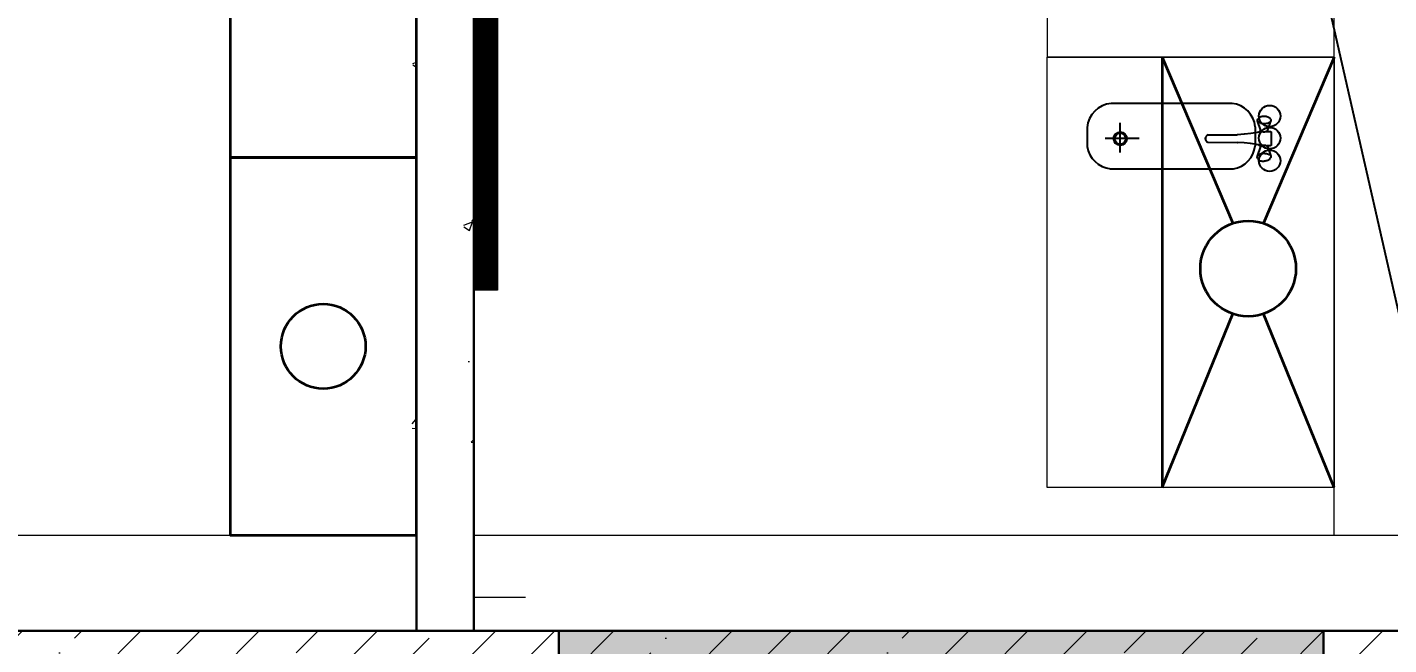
# Model space of a CAD drawing. Header units: millimetres. Extents: x -13407 to 93998, y -2611 to 109271.
# Drawn here: x 57907 to 60756, y 71 to 1362 of the extents above; entities that cross this region are included whole.
import ezdxf
from ezdxf import colors
from ezdxf.entities.mleader import LeaderData, LeaderLine
from ezdxf.math import Vec2, Vec3

# ---------------------------------------------------------------- set-up
doc = ezdxf.new("R2010")
doc.units = ezdxf.units.MM
doc.linetypes.add('HIDDEN', pattern=[6, 4, -2])
for name, color, linetype, lineweight in [('АР_Окна БЛОК', 250, 'Continuous', 13), ('АР_Перегородки газоблок', 165, 'Continuous', 30), ('АР_Перегородки газоблок_Штрих', 165, 'Continuous', 5), ('АР_Подоконники', 163, 'Continuous', 9), ('АР_Сущ Несущая стена', 202, 'Continuous', 30), ('АР_Штриховка монолит', 250, 'Continuous', 9), ('СТЕНЫ кирпич ЛИДЕР', 250, 'Continuous', 15), ('ТХ_мебель передв', 250, 'Continuous', 13)]:
    doc.layers.add(name, color=color, linetype=linetype, lineweight=lineweight)
for name, color, linetype in [('Тонкая', 7, 'Continuous'), ('ТХ_ВК_оборуд.ТХ', 250, 'Continuous'), ('ТХ_оборуд_учебн', 80, 'Continuous')]:
    doc.layers.add(name, color=color, linetype=linetype)
doc.styles.add('Архитект', font='isocpeur.ttf', dxfattribs={"width": 0.8, "oblique": 8})

# ---------------------------------------------------------------- blocks, each defined once
blk = doc.blocks.new('*U137')
h = blk.add_hatch(color=253)
h.dxf.hatch_style = 1
h.paths.add_polyline_path([(-1600, -140), (0, -140), (0, 220), (-1600, 220)])
at = {"color": 253, "lineweight": 30}
for p, q in [((-1600, -140), (-1600, 220)), ((0, -140), (0, 220))]:
    blk.add_line(p, q, dxfattribs=at)
at = {"color": 253}
for p, q in [((0, 220), (-1600, 220)), ((-1600, 70), (0, 70)), ((-1530, 0), (-1530, 70)), ((-70, 0), (-70, 70)), ((-1530, 35), (-70, 35)), ((-1600, 0), (0, 0)), ((-1600, -140), (0, -140)), ((-1600, -140), (-1600, -140)), ((-1600, -140), (-1600, -140)), ((0, -140), (0, -140)), ((0, -140), (0, -140))]:
    blk.add_line(p, q, dxfattribs=at)
blk = doc.blocks.new('стол с тумбой 1200х600')
at = {"color": 253}
blk.add_lwpolyline([(-19012.2, 19801.1), (-19012.2, 21001.1), (-19612.2, 21001.1), (-19612.2, 19801.1)], close=True, dxfattribs=at)
at = {"color": 253, "linetype": 'HIDDEN', "ltscale": 0.1}
blk.add_lwpolyline([(-19505.4, 19874.7), (-19105.4, 19874.7), (-19105.4, 20274.7), (-19505.4, 20274.7)], close=True, dxfattribs=at)
blk = doc.blocks.new('A$C3da1b1ea')
at = {"color": 253, "lineweight": 0}
blk.add_lwpolyline([(0, 0), (50, 0), (50, -1200), (0, -1200), (0, 0)], dxfattribs=at)
blk = doc.blocks.new('A$C646cfe7e')
at = {"color": 253}
blk.add_lwpolyline([(-600, 450), (0, 450), (0, -450), (-600, -450)], close=True, dxfattribs=at)
blk.add_circle((-179.7, 7.5, -0.3), 100, dxfattribs=at)
blk.add_circle((-179.7, 7.5, -0.3), 100, dxfattribs=at)
at = {"layer": 'ТХ_ВК_оборуд.ТХ', "color": 253}
for p, q in [((-160.1, 317.8), (-159.8, 319)), ((-159.8, 316.5), (-160.1, 317.8)), ((-159.8, 319), (-159.2, 320.3)), ((-159.2, 315.3), (-159.8, 316.5)), ((-152.8, 296.4), (-159.8, 316.5)), ((-159.2, 320.3), (-156.9, 323)), ((-158.1, 314.2), (-159.2, 315.3)), ((-156.7, 313.2), (-158.1, 314.2)), ((-156.9, 323), (-156.1, 323.9)), ((-156.1, 323.9), (-154.9, 324.8)), ((-154.9, 324.8), (-153.4, 325.5)), ((-154.1, 325.1), (-152.4, 325.7)), ((-152.4, 325.7), (-150.5, 326.2)), ((-150.5, 326.2), (-148.5, 326.5)), ((-148.5, 326.5), (-146.4, 326.5)), ((-146.4, 326.5), (-144.3, 326.5)), ((-144.3, 326.5), (-142.3, 326.2)), ((-142.3, 326.2), (-140.4, 325.7)), ((-140.4, 325.7), (-138.7, 325.1)), ((-139.3, 296), (-132.2, 316.2)), ((-139.3, 296), (-132.2, 316.2)), ((-138.7, 325.1), (-137.2, 324.4)), ((-137.2, 324.4), (-136, 323.5)), ((-136, 323.5), (-135.1, 322.6)), ((-133.9, 313.8), (-135.4, 312.8)), ((-132.9, 319.9), (-135.1, 322.6)), ((-132.9, 315), (-133.9, 313.8)), ((-132.9, 319.9), (-132.2, 318.7)), ((-132.2, 316.2), (-132.9, 315)), ((-132.2, 318.7), (-132, 317.4)), ((-132, 317.4), (-132.2, 316.2)), ((-447.3, 250.2), (-447.3, 312.5)), ((-266.7, 285.5), (-267.6, 284.5)), ((-266.7, 285.5), (-267.6, 284.5)), ((-265.7, 286.3), (-266.7, 285.5)), ((-264.6, 286.9), (-265.7, 286.3)), ((-263.4, 287.2), (-264.6, 286.9)), ((-263.4, 287.2), (-264.6, 286.9)), ((-263.4, 287.2), (-202.9, 287.2)), ((-263.4, 287.2), (-202.9, 287.2)), ((-201.7, 287.4), (-202.9, 287.2)), ((-201.7, 287.4), (-202.9, 287.2)), ((-187.7, 288.4), (-201.7, 287.4)), ((-174.3, 290), (-187, 288.8)), ((-164.6, 291.4), (-174.4, 290)), ((-157.4, 293), (-164.6, 291.4)), ((-153.5, 294.7), (-157.6, 293)), ((-154.9, 312.3), (-156.7, 313.2)), ((-152.9, 311.6), (-154.9, 312.3)), ((-151.3, 310.7), (-153.6, 311.2)), ((-153.6, 294.4), (-152.4, 294.4)), ((-152.6, 294.8), (-153.2, 295.4)), ((-151.9, 294.3), (-152.6, 294.8)), ((-151.9, 294.3), (-152.6, 294.8)), ((-152.4, 294.4), (-152.4, 294.7)), ((-151, 293.9), (-151.9, 294.3)), ((-151, 293.9), (-151.9, 294.3)), ((-148.9, 310.3), (-151.3, 310.7)), ((-150, 293.5), (-151, 293.9)), ((-150, 293.5), (-151, 293.9)), ((-148.9, 293.3), (-150, 293.5)), ((-148.9, 293.3), (-150, 293.5)), ((-146.4, 310.2), (-148.9, 310.3)), ((-147.6, 293.1), (-148.9, 293.3)), ((-147.6, 293.1), (-148.9, 293.3)), ((-146.4, 293), (-147.6, 293.1)), ((-146.4, 293), (-147.6, 293.1)), ((-143.9, 310.3), (-146.4, 310.2)), ((-145.1, 293.1), (-146.4, 293)), ((-145.1, 293.1), (-146.4, 293)), ((-143.9, 293.3), (-145.1, 293.1)), ((-143.9, 293.3), (-145.1, 293.1)), ((-141.5, 310.7), (-143.9, 310.3)), ((-142.8, 293.5), (-143.9, 293.3)), ((-142.8, 293.5), (-143.9, 293.3)), ((-141.8, 293.9), (-142.8, 293.5)), ((-141.8, 293.9), (-142.8, 293.5)), ((-140.9, 294.3), (-141.8, 293.9)), ((-140.9, 294.3), (-141.8, 293.9)), ((-139.2, 311.2), (-141.5, 310.7)), ((-140.2, 294.8), (-140.9, 294.3)), ((-140.2, 294.8), (-140.9, 294.3)), ((-140.4, 294.4), (-140.4, 294.7)), ((-140.4, 294.4), (-133.2, 294.4)), ((-139.6, 295.4), (-140.2, 294.8)), ((-139.6, 295.4), (-140.2, 294.8)), ((-139.3, 296), (-139.6, 295.4)), ((-139.3, 296), (-139.6, 295.4)), ((-137.1, 311.9), (-139.2, 311.2)), ((-135.4, 312.8), (-137.1, 311.9)), ((-133.2, 294.4), (-132.9, 294.4)), ((-133.2, 294.4), (-132.9, 294.4)), ((-132.9, 294.4), (-132.6, 294.3)), ((-132.9, 294.4), (-132.6, 294.3)), ((-132.6, 294.3), (-132.3, 294.2)), ((-132.6, 294.3), (-132.3, 294.2)), ((-132.3, 294.2), (-132, 294)), ((-132.3, 294.2), (-132, 294)), ((-132, 294), (-131.8, 293.8)), ((-132, 294), (-131.8, 293.8)), ((-131.8, 293.8), (-131.6, 293.5)), ((-131.8, 293.8), (-131.6, 293.5)), ((-131.6, 293.5), (-131.5, 293.3)), ((-131.6, 293.5), (-131.5, 293.3)), ((-131.5, 293.3), (-131.4, 293)), ((-131.5, 293.3), (-131.4, 293)), ((-131.4, 293), (-131.4, 292.6)), ((-131.4, 293), (-131.4, 292.6)), ((-131.4, 292.6), (-131.4, 266.2)), ((-408, 279.3), (-478.7, 279.3)), ((-269.2, 281.5), (-269.5, 280.5)), ((-269.5, 280.5), (-269.5, 279.4)), ((-269.5, 279.4), (-269.5, 278.4)), ((-269.5, 278.4), (-269.2, 277.4)), ((-268.8, 282.4), (-269.2, 281.5)), ((-269.1, 280.8), (-269.2, 279.4)), ((-269.1, 280.8), (-269.2, 279.4)), ((-269.2, 279.4), (-269.1, 278.1)), ((-269.2, 279.4), (-269.1, 278.1)), ((-269.2, 277.4), (-268.8, 276.4)), ((-268.8, 282.1), (-269.1, 280.8)), ((-268.8, 282.1), (-269.1, 280.8)), ((-269.1, 278.1), (-268.8, 276.8)), ((-269.1, 278.1), (-268.8, 276.8)), ((-268.3, 283.4), (-268.8, 282.1)), ((-268.3, 283.4), (-268.8, 282.1)), ((-268.4, 283.1), (-268.8, 282.4)), ((-268.8, 276.8), (-268.3, 275.5)), ((-268.8, 276.8), (-268.3, 275.5)), ((-268.8, 276.4), (-268.4, 275.8)), ((-267.6, 284.5), (-268.3, 283.4)), ((-267.6, 284.5), (-268.3, 283.4)), ((-268.3, 275.5), (-267.6, 274.4)), ((-268.3, 275.5), (-267.6, 274.4)), ((-267.6, 274.4), (-266.7, 273.4)), ((-267.6, 274.4), (-266.7, 273.4)), ((-266.7, 273.4), (-265.7, 272.6)), ((-265.7, 272.6), (-264.6, 272)), ((-265.7, 272.6), (-264.6, 272)), ((-264.6, 272), (-263.4, 271.7)), ((-264.6, 272), (-263.4, 271.7)), ((-263.4, 271.7), (-202.9, 271.6)), ((-203, 271.7), (-202.9, 271.6)), ((-202.9, 271.6), (-201.7, 271.5)), ((-202.9, 271.6), (-201.7, 271.5)), ((-187.7, 270.4), (-201.7, 271.5)), ((-175.1, 269.2), (-187.7, 270.4)), ((-165.4, 267.8), (-175.2, 269.2)), ((-158.1, 266.3), (-165.4, 267.8)), ((-153.5, 262.9), (-160.6, 242.7)), ((-154.2, 264.6), (-158.3, 266.3)), ((-154.2, 264.6), (-158.3, 266.3)), ((-153.9, 264.5), (-154.2, 264.6)), ((-153.9, 264.5), (-154.2, 264.6)), ((-153.6, 264.4), (-153.9, 264.5)), ((-153.6, 264.4), (-153.9, 264.5)), ((-152.4, 264.4), (-153.6, 264.4)), ((-152.4, 264.4), (-153.6, 264.4)), ((-153.5, 262.9), (-153.2, 263.5)), ((-153.5, 262.9), (-153.2, 263.5)), ((-153.2, 263.5), (-152.6, 264)), ((-153.2, 263.5), (-152.6, 264)), ((-152.6, 264), (-151.9, 264.6)), ((-152.6, 264), (-151.9, 264.6)), ((-152.4, 264.4), (-152.4, 264.2)), ((-151.9, 264.6), (-151, 265)), ((-151.9, 264.6), (-151, 265)), ((-151, 265), (-150, 265.4)), ((-151, 265), (-150, 265.4)), ((-150, 265.4), (-148.9, 265.6)), ((-150, 265.4), (-148.9, 265.6)), ((-148.9, 265.6), (-147.6, 265.8)), ((-148.9, 265.6), (-147.6, 265.8)), ((-147.6, 265.8), (-146.4, 265.8)), ((-147.6, 265.8), (-146.4, 265.8)), ((-146.4, 265.8), (-145.1, 265.8)), ((-146.4, 265.8), (-145.1, 265.8)), ((-145.1, 265.8), (-143.9, 265.6)), ((-145.1, 265.8), (-143.9, 265.6)), ((-143.9, 265.6), (-142.8, 265.4)), ((-143.9, 265.6), (-142.8, 265.4)), ((-142.8, 265.4), (-141.8, 265)), ((-142.8, 265.4), (-141.8, 265)), ((-141.8, 265), (-140.9, 264.6)), ((-141.8, 265), (-140.9, 264.6)), ((-140.9, 264.6), (-140.2, 264)), ((-140.9, 264.6), (-140.2, 264)), ((-133.2, 264.4), (-140.4, 264.4)), ((-140.4, 264.4), (-140.4, 264.2)), ((-140.2, 264), (-139.6, 263.5)), ((-140.2, 264), (-139.6, 263.5)), ((-139.6, 263.5), (-139.3, 262.9)), ((-139.6, 263.5), (-139.3, 262.9)), ((-139.3, 262.9), (-132.2, 242.7)), ((-132.9, 264.5), (-133.2, 264.4)), ((-132.9, 264.5), (-133.2, 264.4)), ((-132.6, 264.6), (-132.9, 264.5)), ((-132.6, 264.6), (-132.9, 264.5)), ((-132.3, 264.7), (-132.6, 264.6)), ((-132.3, 264.7), (-132.6, 264.6)), ((-132, 264.9), (-132.3, 264.7)), ((-132, 264.9), (-132.3, 264.7)), ((-131.8, 265.1), (-132, 264.9)), ((-131.8, 265.1), (-132, 264.9)), ((-131.6, 265.3), (-131.8, 265.1)), ((-131.6, 265.3), (-131.8, 265.1)), ((-131.5, 265.6), (-131.6, 265.3)), ((-131.5, 265.6), (-131.6, 265.3)), ((-131.4, 265.9), (-131.5, 265.6)), ((-131.4, 265.9), (-131.5, 265.6)), ((-131.4, 266.2), (-131.4, 265.9)), ((-131.4, 266.2), (-131.4, 265.9)), ((-161.3, 241.7), (-161.4, 240.4)), ((-161.4, 240.4), (-161.1, 239.2)), ((-160.7, 243), (-161.3, 241.7)), ((-160.7, 243), (-161.3, 241.7)), ((-161.1, 239.2), (-160.4, 238)), ((-159.7, 244.2), (-160.7, 243)), ((-159.7, 244.2), (-160.7, 243)), ((-160.4, 238), (-157.9, 235.5)), ((-158.4, 245.3), (-159.7, 244.2)), ((-158.4, 245.3), (-159.7, 244.2)), ((-156.7, 246.3), (-158.4, 245.3)), ((-156.7, 246.3), (-158.4, 245.3)), ((-157.9, 235.5), (-157, 234.6)), ((-157.4, 246.1), (-155.7, 247)), ((-157.4, 246.1), (-155.7, 247)), ((-157, 234.6), (-155.7, 233.8)), ((-154.7, 247.2), (-156.7, 246.3)), ((-154.7, 247.2), (-156.7, 246.3)), ((-155.7, 247), (-153.6, 247.7)), ((-155.7, 247), (-153.6, 247.7)), ((-155.7, 233.8), (-154.2, 233.2)), ((-152.4, 247.8), (-154.7, 247.2)), ((-152.4, 247.8), (-154.7, 247.2)), ((-154.2, 233.2), (-152.4, 232.7)), ((-153.6, 247.7), (-151.3, 248.2)), ((-153.6, 247.7), (-151.3, 248.2)), ((-150, 248.3), (-152.4, 247.8)), ((-150, 248.3), (-152.4, 247.8)), ((-152.4, 232.7), (-150.5, 232.4)), ((-151.3, 248.2), (-148.9, 248.6)), ((-151.3, 248.2), (-148.9, 248.6)), ((-150.5, 232.4), (-148.5, 232.3)), ((-147.5, 248.6), (-150, 248.3)), ((-147.5, 248.6), (-150, 248.3)), ((-148.9, 248.6), (-146.4, 248.7)), ((-148.9, 248.6), (-146.4, 248.7)), ((-148.5, 232.3), (-146.4, 232.3)), ((-146.4, 248.7), (-143.9, 248.6)), ((-146.4, 248.7), (-143.9, 248.6)), ((-144.3, 232.4), (-146.4, 232.3)), ((-142.3, 232.7), (-144.3, 232.4)), ((-143.9, 248.6), (-141.5, 248.2)), ((-143.9, 248.6), (-141.5, 248.2)), ((-140.4, 233.1), (-142.3, 232.7)), ((-141.5, 248.2), (-139.2, 247.7)), ((-141.5, 248.2), (-139.2, 247.7)), ((-138.7, 233.7), (-140.4, 233.1)), ((-139.2, 247.7), (-137.1, 247)), ((-139.2, 247.7), (-137.1, 247)), ((-137.2, 234.5), (-138.7, 233.7)), ((-136, 235.3), (-137.2, 234.5)), ((-137.1, 247), (-135.4, 246.1)), ((-137.1, 247), (-135.4, 246.1)), ((-135.1, 236.3), (-136, 235.3)), ((-135.4, 246.1), (-133.9, 245.1)), ((-135.4, 246.1), (-133.9, 245.1)), ((-132.9, 239), (-135.1, 236.3)), ((-133.9, 245.1), (-132.9, 243.9)), ((-133.9, 245.1), (-132.9, 243.9)), ((-132.9, 243.9), (-132.2, 242.7)), ((-132.9, 243.9), (-132.2, 242.7)), ((-132.2, 240.2), (-132.9, 239)), ((-132.2, 242.7), (-132, 241.5)), ((-132, 241.5), (-132.2, 240.2))]:
    blk.add_line(p, q, dxfattribs=at)
for points in [[(-213.1, 353), (-466.4, 353)], [(-516.4, 302.7), (-516.4, 262.6)], [(-165, 304.3), (-165, 264.2)], [(-468.1, 216.1), (-210.3, 216.1)]]:
    blk.add_lwpolyline(points, dxfattribs=at)
for centre in [(-134.6, 326.6), (-134.6, 280.4), (-134.6, 233.1)]:
    blk.add_circle(centre, 22.4, dxfattribs=at)
for centre, radius, start, end in [((-462.5, 299.1), 54, 94.1728, 176.2085), ((-219.1, 298.9), 54.4, 5.6753, 83.7168), ((-461.6, 271.3), 55.5, 188.9657, 263.3099), ((-220.2, 270.8), 55.5, 280.2177, 353.2241)]:
    blk.add_arc(centre, radius, start, end, dxfattribs=at)
at = {"layer": 'ТХ_ВК_оборуд.ТХ', "color": 253, "extrusion": (0, 0, -1)}
for major_axis in [(9.87, 9.87), (8.08, 8.08)]:
    blk.add_ellipse((-447.3, 279.3), major_axis=major_axis, ratio=1, start_param=4.712389, end_param=10.995574, dxfattribs=at)

msp = doc.modelspace()

# ---------------------------------------------------------------- hatches: boundary and pattern name
at = {"layer": 'АР_Перегородки газоблок_Штрих', "ltscale": 100}
h = msp.add_hatch(dxfattribs=at)
h.set_pattern_fill('AR-CONC', color=253, scale=30)
h.set_pattern_definition([(50, (-195010.61, -55205.68), (215.17805, -18.82564), [22.5, -247.5]), (355, (-195010.61, -55205.68), (-41.6254, 225.65764), [18, -198]), (100.45144, (-194992.68, -55207.25), (173.55265, 206.832), [19.12206, -210.34263]), (46.1842, (-195010.61, -55145.68), (320.1724, -49.65578), [33.75, -371.25]), (96.63564, (-194983.93, -55149.82), (280.3986, 292.23558), [28.6831, -315.51413]), (351.18416, (-195010.6, -55145.68), (280.3986, 292.2356), [27, -297]), (21, (-194980.61, -55160.68), (179.07212, -120.78567), [22.5, -247.5]), (326, (-194980.61, -55160.68), (72.9946, 217.54501), [18, -198]), (71.451445, (-194965.7, -55170.75), (252.06671, 96.75935), [19.12206, -210.34263]), (37.5, (-195010.615, -55205.68), (3.647957, 99.868156), [0, -195.6, 0, -201, 0, -198.75]), (7.5, (-195010.61, -55205.68), (78.92086, 118.323514), [0, -114.6, 0, -191.1, 0, -75.75]), (327.5, (-195077.515, -55205.68), (160.14673, -6.766462), [0, -75, 0, -234, 0, -310.5]), (317.5, (-195107.51, -55205.68), (174.95585, 30.031495), [0, -97.5, 0, -155.4, 0, -220.5])])
edge = h.paths.add_edge_path()
edge.add_line((58721.7, 5000), (58841.7, 5000))
edge.add_line((58841.7, 5000), (58841.7, 100))
edge.add_line((58721.7, 100), (58721.8, 5000))
edge.add_line((58841.7, 100.7), (58711.8, 100))
at = {"layer": 'АР_Штриховка монолит', "ltscale": 100}
h = msp.add_hatch(dxfattribs=at)
h.set_pattern_fill('ANSI35', color=253, scale=700)
h.set_pattern_definition([(45, (-951587.81, 109999.9), (-123.743687, 123.743687), []), (45, (-951464.07, 109999.9), (-123.743687, 123.743687), [218.75, -43.75, 0, -43.75])])
h.paths.add_polyline_path([(55615, 100), (55415, 100), (55415, -100), (68315, -100), (68315, 100)])

# ---------------------------------------------------------------- linework, layer by layer
at = {"layer": 'АР_Перегородки газоблок', "color": 253, "ltscale": 100}
for points in [[(58721.7, 100), (58721.7, 5000)], [(58841.7, 5000), (58841.7, 100)]]:
    msp.add_lwpolyline(points, dxfattribs=at)
at = {"layer": 'АР_Подоконники', "color": 253, "ltscale": 100}
for p, q in [((55815, 300), (58721.7, 300)), ((58841.7, 300.1), (68115, 300))]:
    msp.add_line(p, q, dxfattribs=at)
at = {"layer": 'АР_Сущ Несущая стена', "color": 253, "ltscale": 100}
msp.add_line((55615, 100), (68315, 100), dxfattribs=at)
at = {"layer": 'СТЕНЫ кирпич ЛИДЕР', "color": 253, "linetype": 'Continuous', "ltscale": 100}
msp.add_lwpolyline([(58841.7, 100), (58721.7, 100)], dxfattribs=at)
at = {"layer": 'Тонкая', "color": 253, "lineweight": 0, "ltscale": 100}
msp.add_lwpolyline([(60641.9, 300), (60641.9, 4897.9), (58841.7, 4897.9)], dxfattribs=at)
at = {"layer": 'ТХ_мебель передв', "color": 253, "ltscale": 100}
msp.add_line((58950, 170), (58841.7, 170), dxfattribs=at)
msp.add_lwpolyline([(60641.9, 300), (60641.9, 4900), (58841.7, 4900)], dxfattribs=at)
at = {"layer": 'ТХ_мебель передв', "color": 253, "const_width": 50}
msp.add_lwpolyline([(58866.7, 2012.5), (58866.7, 812.5)], dxfattribs=at)
at = {"layer": 'ТХ_оборуд_учебн', "color": 253, "lineweight": 35, "ltscale": 100}
for points in [[(58331.7, 1880), (58331.7, 1090), (58721.7, 1090), (58721.7, 1880)], [(58331.7, 1090), (58331.7, 300), (58721.7, 300), (58721.7, 1090)]]:
    msp.add_lwpolyline(points, close=True, dxfattribs=at)
for points in [[(60282.5, 1300), (60430.1, 952.3)], [(60282.5, 1300), (60282.5, 400)], [(60641.9, 1300), (60494.4, 952.3)], [(60282.5, 400), (60430.2, 762.8)], [(60641.9, 400), (60494.2, 762.8)]]:
    msp.add_lwpolyline(points, dxfattribs=at)
for centre, radius in [((60462.2, 857.6), 100), ((58526.7, 695), 88.6)]:
    msp.add_circle(centre, radius, dxfattribs=at)

# ---------------------------------------------------------------- block references
at = {"layer": 'АР_Окна БЛОК', "color": 253, "xscale": -1, "rotation": 180}
msp.add_blockref('*U137', (60620, -40), dxfattribs=at)
at = {"layer": 'ТХ_мебель передв', "color": 253, "rotation": 180}
msp.add_blockref('стол с тумбой 1200х600', (41029.7, 22301.2), dxfattribs=at)
at = {"layer": 'ТХ_мебель передв', "color": 253, "lineweight": 0}
msp.add_blockref('A$C3da1b1ea', (58841.7, 2012.5), dxfattribs=at)
at = {"layer": 'ТХ_мебель передв', "color": 253}
msp.add_blockref('A$C646cfe7e', (60641.9, 850, 0.3), dxfattribs=at)

# ---------------------------------------------------------------- leaders
at = {"color": 253}
ml = msp.add_multileader_mtext('Standard', dxfattribs=at)
ml.set_content('Подиум h150мм', color=253, style='Архитект')
ml.set_leader_properties(color=253)
ml.build(insert=Vec2(0, 0))
ml.multileader.update_dxf_attribs({"text_left_attachment_type": 6, "text_right_attachment_type": 6, "dogleg_length": 100, "arrow_head_size": 250})
ctx = ml.context
ctx.base_point, ctx.char_height, ctx.arrow_head_size, ctx.landing_gap_size, ctx.plane_origin = Vec3(61225.2, -766.2), 250, 250, 25, Vec3(62335.1, 3222.3)
ctx.left_attachment, ctx.right_attachment = 6, 6
notes = []
notes.append((ctx, [(0, (1, 1, 0), (61125.2, -766.2), (1, 0), 100, [(0, [(60234.7, 3146.7)], 256, [])])]))
ctx.mtext.insert, ctx.mtext.width, ctx.mtext.flow_direction = Vec3(61250.2, -441.2), 3119.834, 5
for ctx, leaders in notes:
    for number, flags, end, landing, length, lines in leaders:
        leader = LeaderData()
        leader.index, (leader.has_last_leader_line, leader.has_dogleg_vector, leader.attachment_direction) = number, flags
        leader.last_leader_point, leader.dogleg_vector, leader.dogleg_length = Vec3(end), Vec3(landing), length
        for number, points, colour, breaks in lines:
            line = LeaderLine()
            line.index, line.vertices, line.color, line.breaks = number, Vec3.list(points), colors.encode_raw_color(colour), breaks
            leader.lines.append(line)
        ctx.leaders.append(leader)

doc.saveas('drawing.dxf')
